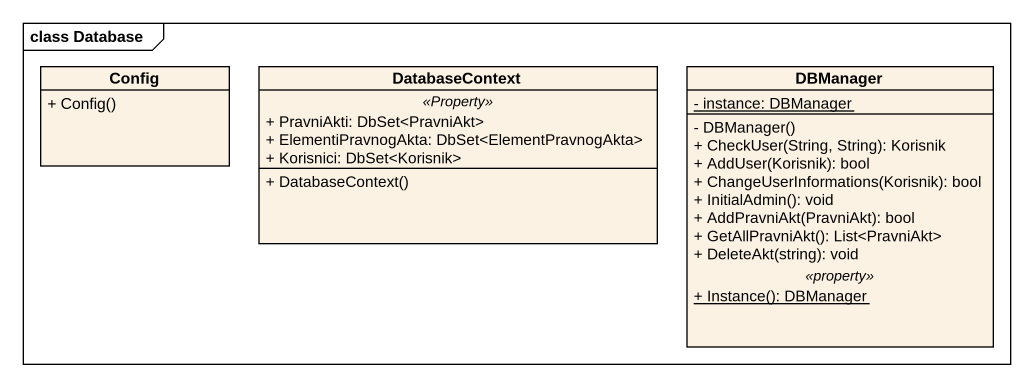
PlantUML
@startuml
mainframe class Database
hide circle
hide empty members
skinparam classAttributeIconSize 0
class Config {
  + Config()
}
class DatabaseContext {
  .. <<Property>> ..
  + PravniAkti: DbSet<PravniAkt>
  + ElementiPravnogAkta: DbSet<ElementPravnogAkta>
  + Korisnici: DbSet<Korisnik>
  --
  + DatabaseContext()
}
class DBManager {
  {static} - instance: DBManager
  --
  - DBManager()
  + CheckUser(String, String): Korisnik
  + AddUser(Korisnik): bool
  + ChangeUserInformations(Korisnik): bool
  + InitialAdmin(): void
  + AddPravniAkt(PravniAkt): bool
  + GetAllPravniAkt(): List<PravniAkt>
  + DeleteAkt(string): void
  .. <<property>> ..
  {static} + Instance(): DBManager
}
@enduml
